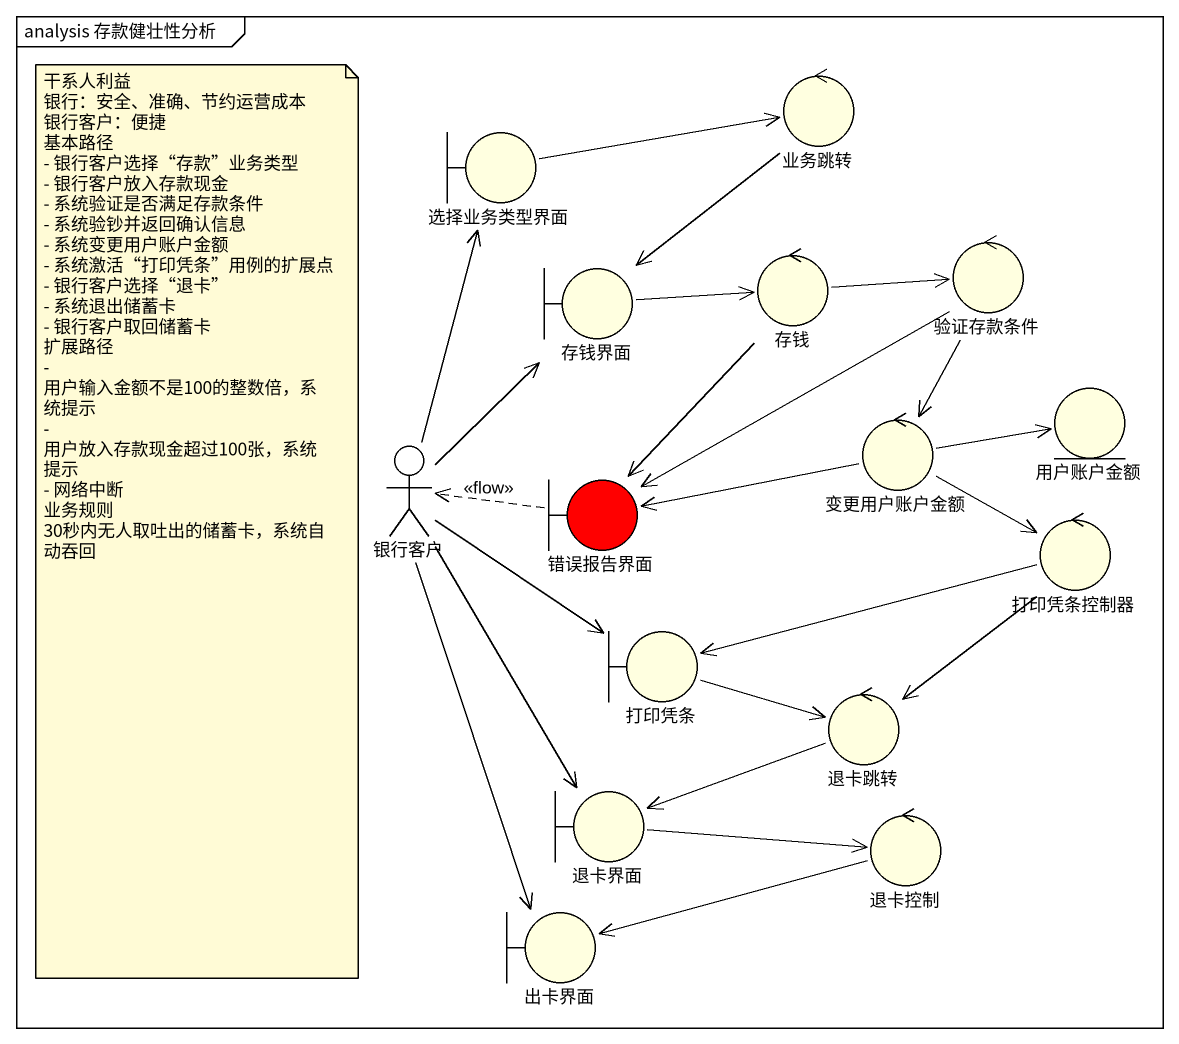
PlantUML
@startuml
mainframe analysis 存款健壮性分析
control 业务跳转 #FFFFE0
boundary 选择业务类型界面 #FFFFE0
boundary 存钱界面 #FFFFE0
control 存钱 #FFFFE0
control 验证存款条件 #FFFFE0
entity 用户账户金额 #FFFFE0
actor 银行客户
boundary 错误报告界面 #FF0000
control 变更用户账户金额 #FFFFE0
control 打印凭条控制器 #FFFFE0
boundary 打印凭条 #FFFFE0
control 退卡跳转 #FFFFE0
boundary 退卡界面 #FFFFE0
control 退卡控制 #FFFFE0
boundary 出卡界面 #FFFFE0
业务跳转 --> 存钱界面
选择业务类型界面 -right-> 业务跳转
存钱界面 -right-> 存钱
存钱 -right-> 验证存款条件
存钱 --> 错误报告界面
验证存款条件 --> 错误报告界面
验证存款条件 --> 变更用户账户金额
银行客户 -up-> 选择业务类型界面
银行客户 -up-> 存钱界面
银行客户 --> 打印凭条
银行客户 --> 退卡界面
银行客户 --> 出卡界面
错误报告界面 .left.> 银行客户 : <<flow>>
变更用户账户金额 -right-> 用户账户金额
变更用户账户金额 -left-> 错误报告界面
变更用户账户金额 -right-> 打印凭条控制器
打印凭条控制器 -left-> 打印凭条
打印凭条控制器 --> 退卡跳转
打印凭条 -right-> 退卡跳转
退卡跳转 -left-> 退卡界面
退卡界面 -right-> 退卡控制
退卡控制 -left-> 出卡界面
note as N1
  干系人利益
  银行：安全、准确、节约运营成本
  银行客户：便捷
  基本路径
  - 银行客户选择“存款”业务类型
  - 银行客户放入存款现金
  - 系统验证是否满足存款条件
  - 系统验钞并返回确认信息
  - 系统变更用户账户金额
  - 系统激活“打印凭条”用例的扩展点
  - 银行客户选择“退卡”
  - 系统退出储蓄卡
  - 银行客户取回储蓄卡
  扩展路径
  - 用户输入金额不是100的整数倍，系统提示
  - 用户放入存款现金超过100张，系统提示
  - 网络中断
  业务规则
  30秒内无人取吐出的储蓄卡，系统自动吞回
end note
@enduml
